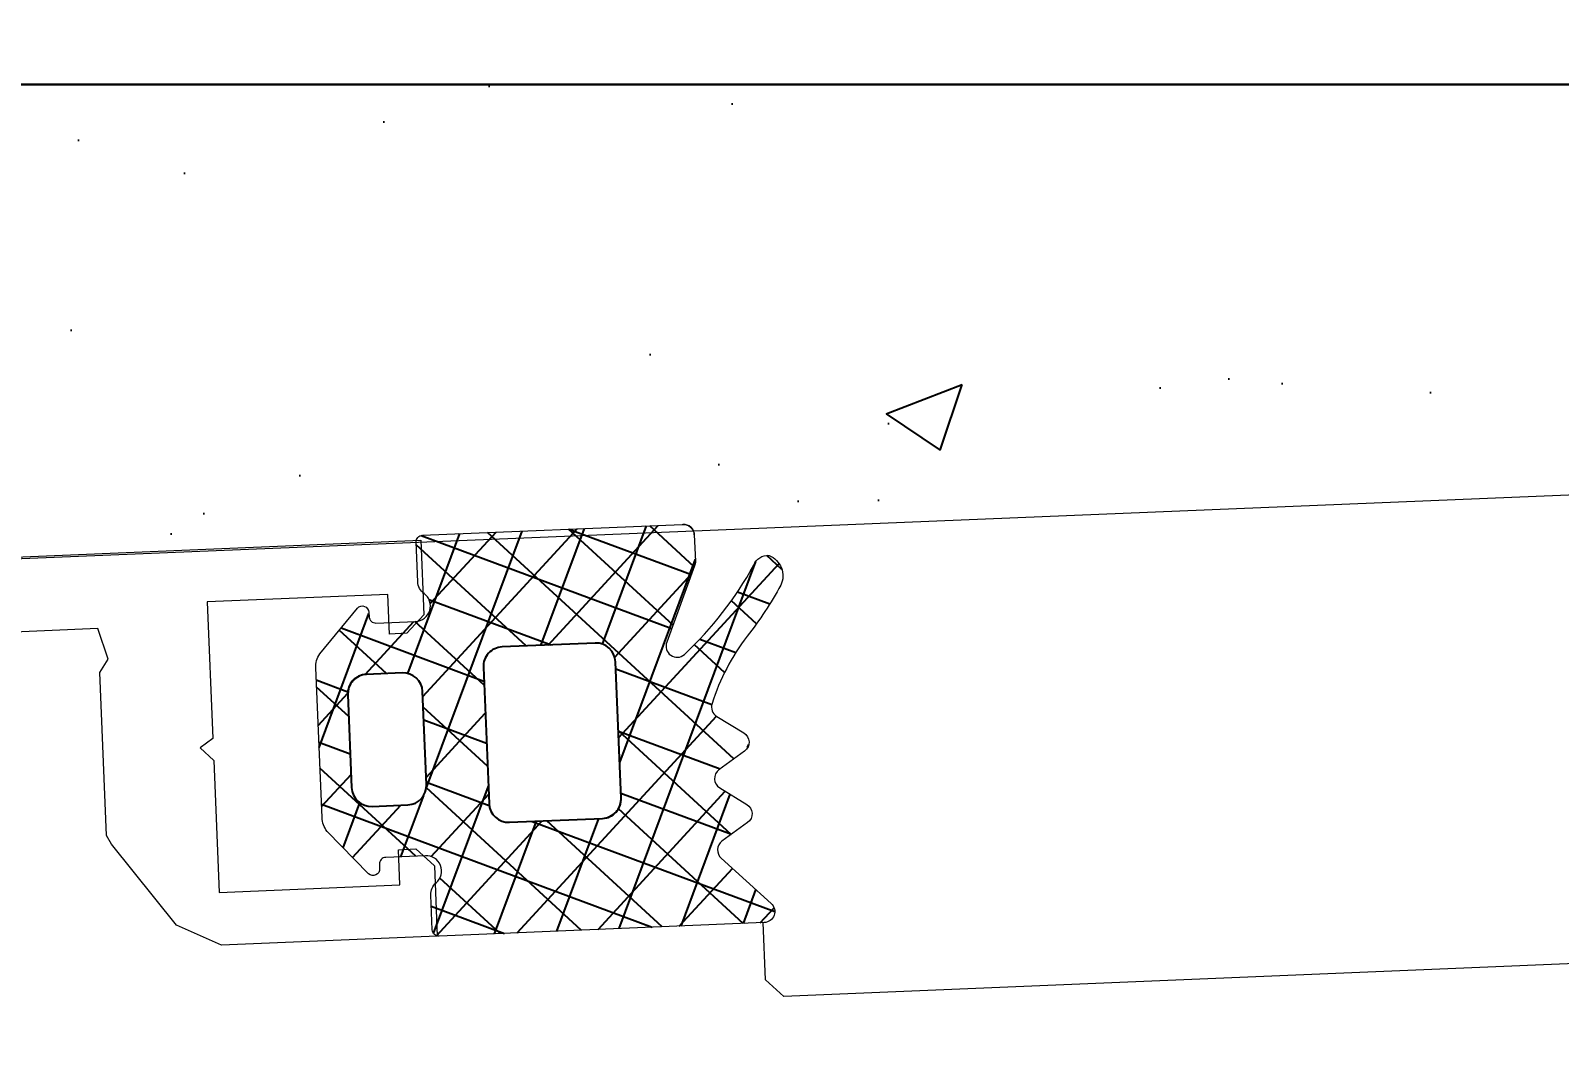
# Model space of a CAD drawing. Header units: millimetres. Extents: x -8689834 to 9419935, y 0 to 233063.
# Drawn here: x -187687.07 to -187644.77, y 114821.63 to 114849.84 of the extents above; entities that cross this region are included whole.
import ezdxf
from ezdxf import colors
from ezdxf.entities.mleader import LeaderData, LeaderLine
from ezdxf.math import Vec2, Vec3

# ---------------------------------------------------------------- set-up
doc = ezdxf.new("R2010")
doc.units = ezdxf.units.MM
doc.header["$MEASUREMENT"] = 0
doc.layers.get('0').update_dxf_attribs({"color": 250, "lineweight": 9})
doc.layers.add('АР_новое окно', color=155, linetype='Continuous')
doc.layers.add('Тонкая', color=7, linetype='Continuous')
for name, color, linetype, lineweight in [('АР_Окна', 4, 'Continuous', 0), ('АР_Отметки', 250, 'Continuous', 15), ('АР_Сущ Несущая стена', 216, 'Continuous', 30), ('АР_Штриховка кирпич', 250, 'Continuous', 9)]:
    doc.layers.add(name, color=color, linetype=linetype, lineweight=lineweight)
doc.styles.add('ISOCPEUR', font='isocpeur.ttf', dxfattribs={"width": 0.7})

# ---------------------------------------------------------------- blocks, each defined once
blk = doc.blocks.new('стойка витр.')
h = blk.add_hatch()
h.set_pattern_fill('ANSI37', scale=0.5, angle=-69.23283665521843)
h.set_pattern_definition([(335.7671633447816, (-69115.31625940584, 318510.9409690977), (0.6515825639889636, 1.447617495164233), []), (65.76716334478155, (-69115.31625940584, 318510.9409690977), (-1.447617495164233, 0.6515825639889636), [])])
edge = h.paths.add_edge_path()
edge.add_line((-22.69442369043827, 14.13646889062511), (-23.03581465108437, 15.03674084689555))
edge.add_arc((-23.43472203482704, 14.88552442783714), 0.426606969231953, 20.76054121617168, 72.29995807937499)
edge.add_arc((-23.17519432072194, 15.69843630689562), 0.4267278803337561, 110.7639791014305, 252.28796188313498, ccw=False)
edge.add_line((-23.32647754022037, 16.09744767434313), (-22.30045238576713, 16.48652534212306))
edge.add_arc((-22.23557122191811, 16.31559297980009), 0.1828317202011609, 20.74895968860318, 110.7853670150393, ccw=False)
edge.add_line((-22.06459766681655, 16.38036551539699), (-22.02136925791274, 16.26636916297139))
edge.add_arc((-21.85036169383434, 16.33121481389334), 0.1828894349477776, 200.7666051414026, 335.7779732891441)
edge.add_line((-21.68357339510112, 16.25618009645405), (-21.08991230116226, 17.78525728297245))
edge.add_arc((-21.70321396183568, 17.95657679537892), 0.6367804192309714, 344.3928406199507, 381.7248777476984)
edge.add_line((-21.1116628201562, 18.19228116337763), (-22.58147269752226, 22.06827310883818))
edge.add_arc((-23.18057156739388, 21.852472630542), 0.6367804192296693, 19.80944894391843, 57.14148607166609)
edge.add_line((-22.83507592984824, 22.38737642259366), (-24.29334917705273, 23.13834224954917))
edge.add_arc((-24.36844682475663, 22.97158227615987), 0.1828894349476184, 65.75635339884347, 200.7677215648203)
edge.add_line((-24.53945312526776, 22.90673329312267), (-24.49622471639304, 22.79273694081348))
edge.add_arc((-24.66715707872659, 22.7278557770023), 0.1828317201976129, -69.25104032206309, 20.78536700277641, ccw=False)
edge.add_line((-24.60238454316277, 22.55688222189201), (-25.62840969761601, 22.16780455411208))
edge.add_arc((-25.77973726672901, 22.56679910380675), 0.4267278803402734, 149.2463648073436, 290.7703475895543, ccw=False)
edge.add_arc((-26.51302534269302, 23.00322659508151), 0.4266069692186295, 329.2343686070108, 380.7737854734352)
edge.add_line((-26.11415292418678, 23.1545352198882), (-26.50320860397187, 24.18050239048171))
edge.add_arc((-26.6741821590871, 24.11572985494814), 0.1828317201915107, 20.74895966852365, 110.7853670116034)
edge.add_line((-26.73906332292245, 24.28666221726598), (-33.46508004333009, 21.73609814226074))
edge.add_arc((-33.37260125833668, 21.44478009969028), 0.3056444463767395, 107.6120180140902, 200.6882886899978)
edge.add_line((-33.6585366082727, 21.33680091994756), (-33.39916615508264, 20.65282280623796))
edge.add_arc((-33.11489203283651, 20.76049792175978), 0.3039830703862393, 200.7452912846324, 225.8123610097134)
edge.add_line((-33.32677140043234, 20.54252351805917), (-31.79381202385412, 18.90709041146329))
edge.add_arc((-32.0063560722166, 18.68866847666476), 0.3047673113958362, -108.86283880448178, 45.781400895661875, ccw=False)
edge.add_arc((-28.70749382052437, 27.75544220980088), 9.952967568180252, 231.9543329511108, 250.0411665169116, ccw=False)
edge.add_arc((-35.13741779119496, 19.64784166335459), 0.4002801790554734, 42.30928712460122, 119.2250395725891)
edge.add_arc((-34.91139847875967, 19.56672148584141), 0.6024183835395109, 134.3950067436913, 228.6478049676944)
edge.add_arc((-28.53884731806517, 27.80771469972205), 11.01872594929672, 232.0873456721725, 240.8889416158169)
edge.add_arc((-36.88860151399224, 12.8729826853881), 6.091684827127049, 40.75890454826748, 60.61437004968877, ccw=False)
edge.add_arc((-32.50226594848368, 16.64775385941913), 0.3047655738188228, -34.89587558046088, 41.60271899476669, ccw=False)
edge.add_line((-32.25229934006347, 16.47340148731018), (-32.76342180219945, 15.75802363698313))
edge.add_arc((-32.51342051808022, 15.58368567090239), 0.3047857747310843, 145.1100748179471, 256.4242518685471)
edge.add_line((-32.58496309185284, 15.28741547561367), (-31.72801335877739, 15.09082250765641))
edge.add_arc((-31.79955593254474, 14.79455231235153), 0.3047857747455557, -34.88992517811971, 76.42425187022229, ccw=False)
edge.add_line((-31.54955464840168, 14.62021434627968), (-32.06065512256464, 13.90477851201285))
edge.add_arc((-31.81065383841726, 13.73044054594722), 0.304785774745541, 145.1100748233031, 256.4242518693868)
edge.add_line((-31.88219641218893, 13.4341703506434), (-31.02524667911348, 13.23757738269342))
edge.add_arc((-31.09682011228135, 12.94126594878393), 0.3048331054871362, -24.2246592297883, 76.42043308581259, ccw=False)
edge.add_line((-30.81882951050648, 12.81618818287097), (-31.59985344059533, 11.12048939903616))
edge.add_arc((-31.32187980059053, 10.99539431777895), 0.3048247429134716, 155.7710645559098, 290.7402899417831)
edge.add_line((-31.21393143609748, 10.71032366952568), (-22.80062470957637, 13.90072279884771))
edge.add_arc((-22.86539724513609, 14.07169635396312), 0.1828317202009504, 290.7489596761703, 380.7489600455551)
edge = h.paths.add_edge_path(flags=16)
edge.add_line((-23.10434971895302, 21.04022295145114), (-22.19142218885827, 18.63276889372355))
edge.add_arc((-22.69773797682865, 18.4407695405971), 0.5414973949605305, -69.23283665472542, 20.767163345274582, ccw=False)
edge.add_line((-22.5057386237022, 17.93445375262672), (-23.43116100440966, 17.58352553217992))
edge.add_arc((-23.62316035752519, 18.08984132014666), 0.5414973949532591, 200.7671633443313, 290.7671633443313, ccw=False)
edge.add_line((-24.12947614549194, 17.89784196703113), (-25.04240367558668, 20.30529602475872))
edge.add_arc((-24.53608788761267, 20.4972953778888), 0.541497394965222, 110.76716334549809, 200.7671633454981, ccw=False)
edge.add_line((-24.72808724074275, 21.00361116586282), (-23.80266486003529, 21.35453938630963))
edge.add_arc((-23.6106655069234, 20.84822359833925), 0.5414973949553709, 20.767163343835023, 110.767163343835, ccw=False)
edge = h.paths.add_edge_path(flags=16)
edge.add_line((-26.85119390953332, 20.26120087689196), (-25.51269974335446, 16.73149769075098))
edge.add_arc((-26.01901553132848, 16.5394983376209), 0.541497394965222, -69.23283665450191, 20.76716334549809, ccw=False)
edge.add_line((-25.82701617819839, 16.03318254964688), (-28.23444912247942, 15.12026302596496))
edge.add_arc((-28.4264484756095, 15.62657881394625), 0.5414973949720253, 200.7671633452251, 290.76716334522513, ccw=False)
edge.add_line((-28.9327642635908, 15.43457946081617), (-30.27125842979876, 18.96428264696442))
edge.add_arc((-29.76494264181383, 19.15628200007632), 0.5414973949689773, 110.76716334328901, 200.767163343289, ccw=False)
edge.add_line((-29.95694199492573, 19.66259778806125), (-27.5495090506447, 20.57551731175045))
edge.add_arc((-27.35750969751825, 20.06920152376551), 0.541497394974137, 20.767163344728715, 110.76716334472869, ccw=False)
at = {"lineweight": 0, "ltscale": 100, "transparency": 33554687}
for points in [[(65.92687011216185, 59.2824299609274), (-26.6419368966599, 24.17953274302999), (-25.90703195796232, 22.24153677027789), (-25.27813291337225, 21.95846499659092), (-24.82208952034125, 22.13140062004823), (-25.21116718812846, 23.15742577453057), (-20.53714279274573, 24.92985650197079), (-19.19699615391437, 21.39579562939616), (-18.76855027934653, 21.29748815141647), (-18.98085410959902, 20.82581386800302), (-17.68393587967148, 17.40574934773758), (-22.35796027505421, 15.63331862029736), (-22.70380953396671, 16.54534742246324), (-23.1598529269977, 16.37241179900593), (-23.44292470067739, 15.74351275440858), (-22.75122618288151, 13.91945515007683), (-17.16517298531835, 16.03773513642955), (-16.24131551088067, 17.04008095841709), (-15.46667035139399, 19.81128934778826), (-15.4391308168415, 20.08251046122314), (-17.03864790883381, 24.30054944750736), (-17.39634782800567, 24.5561396704943), (-17.47095398549573, 25.44057095424068), (-13.70890040838276, 26.86717441076325)], [(-69.8438361948356, -5.633594956780144), (-69.21493715024553, -5.916666730459838), (-30.90838462579995, 8.609511357899464), (-30.62531285212026, 9.238410402496811), (-31.1873041553481, 10.72042096611403)]]:
    blk.add_lwpolyline(points, dxfattribs=at)
at = {"color": 7, "lineweight": 0, "ltscale": 100, "transparency": 33554687}
blk.add_lwpolyline([(-22.69442369043827, 14.13646889062511), (-23.03581465108437, 15.03674084689555, 0.2287523810762611), (-23.30501911480678, 15.29193636016134, -0.7101639231358212), (-23.32647754022037, 16.09744767434313), (-22.30045238576713, 16.48652534212306, -0.4143996870914876), (-22.06459766681655, 16.38036551539699), (-22.02136925791274, 16.26636916297139, 0.6682503890445888), (-21.68357339510112, 16.25618009645405), (-21.08991230116226, 17.78525728297245, 0.1643479059441302), (-21.1116628201562, 18.19228116337763), (-22.58147269752226, 22.06827310883818, 0.1643479059441302), (-22.83507592984824, 22.38737642259366), (-24.29334917705273, 23.13834224954917, 0.6682503891596868), (-24.53945312526776, 22.90673329312267), (-24.49622471639304, 22.79273694081348, -0.4143996870833266), (-24.60238454316277, 22.55688222189201), (-25.62840969761601, 22.16780455411208, -0.7101639231391418), (-26.14645609946456, 22.78500538597291, 0.2287523810910513), (-26.11415292418678, 23.1545352198882), (-26.50320860397187, 24.18050239048171, 0.4143996871765861), (-26.73906332292245, 24.28666221726598), (-33.46508004333009, 21.73609814226074, 0.4300281847644905), (-33.6585366082727, 21.33680091994756), (-33.39916615508264, 20.65282280623796, 0.1098139781175365), (-33.32677140043234, 20.54252351805917), (-31.79381202385412, 18.90709041146329, -0.8000358277039689), (-32.10488848172827, 18.40026861818478, -0.07908294790216032), (-34.84140179419774, 19.91728321780829, 0.3488032577412263), (-35.33285102594527, 19.99716969329165, 0.4361245879823007), (-35.30940773655311, 19.11450854978466, 0.03842309887939363), (-33.89950172111276, 18.18089248692559, -0.08685322061285544), (-32.2743724368047, 16.85010652759956, -0.3467629046601076), (-32.25229934006347, 16.47340148731018), (-32.76342180219945, 15.75802363698313, 0.5278770357902526), (-32.58496309185284, 15.28741547561367), (-31.72801335877739, 15.09082250765641, -0.5278770357776507), (-31.54955464840168, 14.62021434627968), (-32.06065512256464, 13.90477851201285, 0.5278770357650493), (-31.88219641218893, 13.4341703506434), (-31.02524667911348, 13.23757738269342, -0.4697389635461835), (-30.81882951050648, 12.81618818287097), (-31.59985344059533, 11.12048939903616, 0.667984424932516), (-31.21393143609748, 10.71032366952568), (-22.80062470957637, 13.90072279884771, 0.4142135642613711)], format="xyb", close=True, dxfattribs=at)
for points in [[(-26.73906332292245, 24.28666221726598), (-26.73906332292245, 24.28666221726598)], [(-22.80062470957637, 13.90072279884771), (-22.80062470957637, 13.90072279884771)]]:
    blk.add_lwpolyline(points, dxfattribs=at)
at = {"color": 7}
for points in [[(-23.10434971895302, 21.04022295145114), (-22.19142218885827, 18.63276889372355, -0.414213562373095), (-22.5057386237022, 17.93445375262672), (-23.43116100440966, 17.58352553217992, -0.414213562373095), (-24.12947614549194, 17.89784196703113), (-25.04240367558668, 20.30529602475872, -0.414213562373095), (-24.72808724074275, 21.00361116586282), (-23.80266486003529, 21.35453938630963, -0.414213562373095)], [(-26.85119390953332, 20.26120087689196), (-25.51269974335446, 16.73149769075098, -0.414213562373095), (-25.82701617819839, 16.03318254964688), (-28.23444912247942, 15.12026302596496, -0.414213562373095), (-28.9327642635908, 15.43457946081617), (-30.27125842979876, 18.96428264696442, -0.414213562373095), (-29.95694199492573, 19.66259778806125), (-27.5495090506447, 20.57551731175045, -0.414213562373095)]]:
    blk.add_lwpolyline(points, format="xyb", close=True, dxfattribs=at)
at = {"lineweight": 0, "ltscale": 100, "transparency": 33554687}
blk.add_lwpolyline([(-59.94503853938659, -19.40384657128016, -1.575399656426527e-05), (-56.87977393603069, -20.78551547546522, -0.4398191101055806)], format="xyb", dxfattribs=at)
at = {"color": 7, "lineweight": 0, "ltscale": 100, "transparency": 33554687}
blk.add_arc((-33.37357679728302, 21.44486016019073), 0.304760386648688, 110.7561904730667, 200.7778938289061, dxfattribs=at)
blk = doc.blocks.new('A$Cec9b444d')
at = {"layer": 'АР_новое окно'}
h = blk.add_hatch(dxfattribs=at)
h.set_pattern_fill('ANSI37', color=256, scale=0.4999999999999999, angle=24.59291897554258)
h.set_pattern_definition([(69.59291897554259, (-312533.4256309916, -91758.61839273755), (-1.487866758978935, 0.5535420106238736), []), (159.5929189755425, (-312533.4256309916, -91758.61839273755), (-0.5535420106238738, -1.487866758978935), [])])
edge = h.paths.add_edge_path()
edge.add_line((6548.451543394764, 2238.445642179062), (6548.411292953318, 2239.407628293973))
edge.add_arc((6548.837524924576, 2239.425511606693), 0.426606969230795, 130.8631193106455, 182.402536173819, ccw=False)
edge.add_arc((6548.279159500191, 2240.070808755573), 0.4267278803331276, 310.8751155085644, 452.3990982904126)
edge.add_line((6548.261296701107, 2240.497162604228), (6547.164936934255, 2240.451289837502))
edge.add_arc((6547.172522067331, 2240.268615527143), 0.1828317201942392, 92.37771037387427, 182.4141177003121)
edge.add_line((6546.989852613653, 2240.260914319286), (6546.994949299698, 2240.139103451585))
edge.add_arc((6546.812219818644, 2240.131456087688), 0.1828894349619838, -132.61489588426417, 2.3964722633974134, ccw=False)
edge.add_line((6546.688391359247, 2239.996863895997), (6545.541124098359, 2241.169164356219))
edge.add_arc((6546.03759845924, 2241.567915546037), 0.6367804192920743, 181.4381996426683, 218.7702367704202, ccw=False)
edge.add_line((6545.401018639514, 2241.55193319603), (6545.227726129679, 2245.69362661085))
edge.add_arc((6545.863416062311, 2245.730877273636), 0.6367804192392239, 146.0215913215114, 183.353628449271, ccw=False)
edge.add_line((6545.335367020553, 2246.086761400601), (6546.380695375988, 2247.350802209357))
edge.add_arc((6546.515334283268, 2247.227024545505), 0.1828894349669478, 2.3953558180173786, 137.4067239839457, ccw=False)
edge.add_line((6546.698063913306, 2247.234668348798), (6546.703160599324, 2247.11285748121))
edge.add_arc((6546.885834909646, 2247.120442614361), 0.1828317201596406, 182.3777103978586, 272.4141177228796)
edge.add_line((6546.893536117574, 2246.937773160721), (6547.989895884453, 2246.983645927334))
edge.add_arc((6547.972080475158, 2247.410001758865), 0.4267278803749426, 272.3927298041481, 413.916712586526)
edge.add_arc((6548.474588932293, 2248.099686910254), 0.4266069692122565, 182.3892919169225, 233.92870878341319, ccw=False)
edge.add_line((6548.048352838608, 2248.081902124042), (6548.002482664331, 2249.178199932186))
edge.add_arc((6548.185152117981, 2249.185901140067), 0.1828317201684116, 92.3777103656563, 182.4141177085033, ccw=False)
edge.add_line((6548.177566984933, 2249.368575450402), (6555.364656006614, 2249.66929029583))
edge.add_arc((6555.394221839319, 2249.365079202822), 0.305644446330617, 2.474788707097389, 95.55105938295537, ccw=False)
edge.add_line((6555.699581216659, 2249.37827686335), (6555.730161332851, 2248.647411657844))
edge.add_arc((6555.426448873583, 2248.63458788721), 0.3039830702646786, -22.649283628637875, 2.417786096509303, ccw=False)
edge.add_line((6555.706988562623, 2248.5175272624), (6554.940899378238, 2246.410939201619))
edge.add_arc((6555.222226203743, 2246.293728573489), 0.3047673113956771, 157.3816764940331, 312.0259161941805)
edge.add_arc((6548.622877420103, 2253.332014850413), 9.952967568207473, 313.1219108744432, 331.2087444402439)
edge.add_arc((6557.723599636435, 2248.407183479588), 0.4002801790498829, 83.93803781351778, 160.8537902615971, ccw=False)
edge.add_arc((6557.547708546624, 2248.243697892138), 0.6024183835293704, -25.484727576248872, 68.76807064779598, ccw=False)
edge.add_arc((6548.447264319586, 2253.313736582851), 11.01872594966432, 322.2741357768159, 331.0757317204602, ccw=False)
edge.add_arc((6561.998506221537, 2242.867279844155), 6.091684826941774, 142.5487073405098, 162.4041728419304)
edge.add_arc((6556.480953075582, 2244.612400008807), 0.3047655738086504, 161.5603583962118, 238.0589529714075)
edge.add_line((6556.319717943689, 2244.353778108685), (6557.071031851974, 2243.897117346932))
edge.add_arc((6556.909759173021, 2243.638495051894), 0.3047857747129721, -53.261174478714395, 58.053002572099615, ccw=False)
edge.add_line((6557.092072367689, 2243.3942487264), (6556.381531947649, 2242.876422547476))
edge.add_arc((6556.563845142314, 2242.63217622197), 0.304785774720753, 126.7388255193569, 238.0530025677395)
edge.add_line((6556.402572463337, 2242.373553926938), (6557.153888964064, 2241.916831206488))
edge.add_arc((6556.992616285055, 2241.65820891139), 0.3047857747936488, -53.26117447681611, 58.05300256926603, ccw=False)
edge.add_line((6557.17492947978, 2241.413962585838), (6556.464389059714, 2240.896136407027))
edge.add_arc((6556.646746847417, 2240.651864305688), 0.3048331055332871, 126.7426443079046, 227.3877366234162)
edge.add_line((6556.440364621333, 2240.427521712796), (6557.825431740102, 2239.175730268071))
edge.add_arc((6557.619071919477, 2238.951378427537), 0.3048247429575804, -87.57721254543412, 47.392012840440714, ccw=False)
edge.add_line((6557.631957781217, 2238.646826168498), (6548.6419140564, 2238.270673932097))
edge.add_arc((6548.6342128485, 2238.453343385784), 0.1828317202055253, 182.4141173443002, 272.4141177137184, ccw=False)
edge = h.paths.add_edge_path(flags=16)
edge.add_line((6546.112836551766, 2244.954122015627), (6546.220471903409, 2242.381635602362))
edge.add_arc((6546.761495928793, 2242.404272577622), 0.5414973949076394, 182.3959140496314, 272.3959140496775)
edge.add_line((6546.784132904054, 2241.863248552238), (6547.772993519362, 2241.904623449128))
edge.add_arc((6547.750356544166, 2242.445647474536), 0.5414973949285851, 272.3959140427484, 362.3959140428485)
edge.add_line((6548.291380569573, 2242.468284449733), (6548.183745217942, 2245.040770863001))
edge.add_arc((6547.642721192489, 2245.018133887785), 0.5414973949748565, 2.395914044662461, 92.39591404475459)
edge.add_line((6547.620084217272, 2245.559157913239), (6546.631223601948, 2245.517783016344))
edge.add_arc((6546.653860577216, 2244.976758990894), 0.5414973949733509, 92.39591405006294, 182.3959140500629)
edge = h.paths.add_edge_path(flags=16)
edge.add_line((6549.864071890762, 2245.711717034527), (6550.021882106246, 2241.940050671968))
edge.add_arc((6550.562906131702, 2241.962687647185), 0.5414973949776016, 182.3959140446985, 272.3959140446524)
edge.add_line((6550.585543106919, 2241.42166362173), (6553.158006959387, 2241.529298029349))
edge.add_arc((6553.135369984131, 2242.070322054817), 0.541497394991523, 272.3959140488266, 362.3959140488768)
edge.add_line((6553.676394009599, 2242.092959030074), (6553.518583794114, 2245.864625392754))
edge.add_arc((6552.977559768718, 2245.841988417477), 0.5414973949192282, 2.395914051313867, 92.39591405126782)
edge.add_line((6552.954922793442, 2246.383012442871), (6550.38245894097, 2246.275378035251))
edge.add_arc((6550.405095916228, 2245.734354009785), 0.5414973949893273, 92.395914049029, 182.395914049029)
at = {"layer": 'АР_новое окно', "lineweight": 0, "ltscale": 100, "transparency": 33554687}
blk.add_lwpolyline([(6548.451543394764, 2238.445642179062), (6548.411292953318, 2239.407628293973, -0.2287523810762611), (6548.558415547439, 2239.748143690948, 0.7101639231358212), (6548.261296701107, 2240.497162604228), (6547.164936934255, 2240.451289837502, 0.4143996870914876), (6546.989852613653, 2240.260914319286), (6546.994949299698, 2240.139103451585, -0.6682503890445888), (6546.688391359247, 2239.996863895997), (6545.541124098359, 2241.169164356219, -0.1643479059441302), (6545.401018639514, 2241.55193319603), (6545.227726129679, 2245.69362661085, -0.1643479059441302), (6545.335367020553, 2246.086761400601), (6546.380695375988, 2247.350802209357, -0.6682503891596868), (6546.698063913306, 2247.234668348798), (6546.703160599324, 2247.11285748121, 0.4143996870833266), (6546.893536117574, 2246.937773160721), (6547.989895884453, 2246.983645927334, 0.7101639231391418), (6548.223406404954, 2247.75486689323, -0.2287523810910513), (6548.048352838608, 2248.081902124042), (6548.002482664331, 2249.178199932186, -0.4143996871765861), (6548.177566984933, 2249.368575450402), (6555.364656006614, 2249.66929029583, -0.4300281847644905), (6555.699581216659, 2249.37827686335), (6555.730161332851, 2248.647411657844, -0.1098139781175365), (6555.706988562623, 2248.5175272624), (6554.940899378238, 2246.410939201619, 0.8000358277039689), (6555.426257763672, 2246.067334588039, 0.07908294790216032), (6557.345461075705, 2248.538467334762, -0.3488032577412263), (6557.765870793176, 2248.805225400808, -0.4361245879823007), (6558.091511625516, 2247.984495036826, -0.03842309887939363), (6557.162496953734, 2246.571552835245, 0.08685322061285544), (6556.19183496043, 2244.708799025762, 0.3467629046601076), (6556.319717943689, 2244.353778108685), (6557.071031851974, 2243.897117346932, -0.5278770357902526), (6557.092072367689, 2243.3942487264), (6556.381531947649, 2242.876422547476, 0.5278770357776507), (6556.402572463337, 2242.373553926938), (6557.153888964064, 2241.916831206488, -0.5278770357650493), (6557.17492947978, 2241.413962585838), (6556.464389059714, 2240.896136407027, 0.4697389635461835), (6556.440364621333, 2240.427521712796), (6557.825431740102, 2239.175730268071, -0.667984424932516), (6557.631957781217, 2238.646826168498), (6548.6419140564, 2238.270673932097, -0.4142135642613711)], format="xyb", close=True, dxfattribs=at)
for points in [[(6449.215957556616, 2245.093199592735), (6548.13040934276, 2249.231877156003), (6548.217055597699, 2247.161030448478), (6547.75019887152, 2246.653400234138), (6547.262893442533, 2246.6330108975), (6547.217020675839, 2247.729370664465), (6542.222589229186, 2247.520398759974), (6542.380594273341, 2243.744075988968), (6542.025355042697, 2243.485164195772), (6542.406077703476, 2243.135021651159), (6542.558986061643, 2239.480509747747), (6547.553417508296, 2239.689481652237), (6547.51264142762, 2240.664030551615), (6547.999946856634, 2240.684419888139), (6548.507577071059, 2240.217563161921), (6548.589129232369, 2238.268465363396), (6542.620148886406, 2238.018717378262), (6541.376492229389, 2238.576864222066), (6539.574238497655, 2240.819976467822), (6539.442234258032, 2241.058501516906), (6539.253649097683, 2245.565689493299), (6539.481978182336, 2245.941377426818), (6539.202679644971, 2246.783860127851), (6535.182735138878, 2246.615661711592)], [(6548.177566984933, 2249.368575450402), (6548.177566984933, 2249.368575450402)], [(6599.57674029233, 2238.815461359544), (6599.10988356615, 2238.307831145203), (6558.177394910321, 2236.595175720735), (6557.669764695924, 2237.062032446841), (6557.603505185099, 2238.645635684023)], [(6548.6419140564, 2238.270673932097), (6548.6419140564, 2238.270673932097)]]:
    blk.add_lwpolyline(points, dxfattribs=at)
at = {"layer": 'АР_новое окно'}
for points in [[(6549.864071890762, 2245.711717034527), (6550.021882106246, 2241.940050671968, 0.414213562373095), (6550.585543106919, 2241.42166362173), (6553.158006959387, 2241.529298029349, 0.414213562373095), (6553.676394009599, 2242.092959030074), (6553.518583794114, 2245.864625392754, 0.414213562373095), (6552.954922793442, 2246.383012442871), (6550.38245894097, 2246.275378035251, 0.414213562373095)], [(6546.112836551766, 2244.954122015627), (6546.220471903409, 2242.381635602362, 0.414213562373095), (6546.784132904054, 2241.863248552238), (6547.772993519362, 2241.904623449128, 0.414213562373095), (6548.291380569573, 2242.468284449733), (6548.183745217942, 2245.040770863001, 0.414213562373095), (6547.620084217272, 2245.559157913239), (6546.631223601948, 2245.517783016344, 0.414213562373095)]]:
    blk.add_lwpolyline(points, format="xyb", close=True, dxfattribs=at)
at = {"layer": 'АР_новое окно', "lineweight": 0, "ltscale": 100, "transparency": 33554687}
blk.add_lwpolyline([(6595.892416317632, 2222.261556037893, 1.575399656426527e-05), (6593.617724516777, 2219.785544474798, 0.4398191101055806)], format="xyb", dxfattribs=at)
blk.add_arc((6555.395087247319, 2249.365536537318), 0.3047603866486879, 2.385183564763677, 92.40688691944533, dxfattribs=at)
at = {"layer": 'АР_новое окно', "xscale": -1, "rotation": 23.16307739127605}
blk.add_blockref('стойка витр.', (6533.147112819702, 2216.521887388638), dxfattribs=at)
blk = doc.blocks.new('_DotSmall')
at = {"color": 0, "linetype": 'ByBlock', "const_width": 0.5}
blk.add_lwpolyline([(-0.0625, 0, 1), (0.0625, 0, 1)], format="xyb", close=True, dxfattribs=at)

msp = doc.modelspace()

# ---------------------------------------------------------------- hatches: boundary and pattern name
at = {"layer": 'АР_Штриховка кирпич', "ltscale": 100}
h = msp.add_hatch(dxfattribs=at)
h.set_pattern_fill('ANSI32', color=256, scale=500)
h.set_pattern_definition([(45, (-1163613.565164257, 164426.8594320829), (-132.5825214724777, 132.5825214724777), []), (45, (-1163525.176816757, 164426.8594320829), (-132.5825214724777, 132.5825214724777), [])])
edge = h.paths.add_edge_path()
edge.add_line((-187128.9151109827, 115850.6824583481), (-187998.9151109827, 115850.6824583507))
edge.add_arc((-1490433.367778924, 115349.5115217262), 1302434.549092102, -0.022047157869224066, 0.022047157925783267, ccw=False)
edge.add_line((-187998.9151109822, 114848.3405863875), (-187514.5558780206, 114848.3405863749))
edge.add_line((-187514.5558780206, 114848.3405863749), (-187514.5558780202, 115210.6824583402))
edge.add_line((-187514.5558780202, 115210.6824583402), (-187128.9151109827, 115210.6824583525))
edge.add_line((-187128.9151109827, 115210.6824583525), (-187128.9151109827, 115850.6824583481))
at = {"layer": 'Тонкая', "ltscale": 500}
h = msp.add_hatch(dxfattribs=at)
h.set_pattern_fill('AR-CONC', color=256, scale=3)
h.set_pattern_definition([(49.99999999999999, (-269876.3120309347, 0), (21.5178054780226, -1.882564049477853), [2.25, -24.75]), (355, (-269876.3120309347, 0), (-4.16254000839, 22.56576401100035), [1.8, -19.8]), (100.45144446, (-269874.5188805046, -0.15688032), (17.35526540181336, 20.68319972905888), [1.912205759999999, -21.03426335999999]), (46.18420000000001, (-269876.3120309347, 6), (32.01723992014717, -4.965578423792296), [3.375, -37.125]), (96.63563549, (-269873.6439285846, 5.586200789999999), (28.03985837022685, 29.22355802323651), [2.86831026, -31.55141279999999]), (351.1841639899999, (-269876.3120309347, 6), (28.03985835164319, 29.2235580080997), [2.7, -29.70000003]), (21, (-269873.3120309347, 4.5), (17.90721156355385, -12.07856671996016), [2.25, -24.75]), (326.0000000000001, (-269873.3120309347, 4.5), (7.299459957647452, 21.75450135140559), [1.8, -19.8]), (71.45144474, (-269871.8197633147, 3.49345278), (25.20667130189914, 9.675934584190614), [1.9122057, -21.03426336]), (37.50000000000001, (-269876.3120309347, 0), (0.3647956595187201, 9.986815614939346), [0, -19.56, 0, -20.1, 0, -19.875]), (7.499999999999999, (-269876.3120309347, 0), (7.892086123264458, 11.83235135647081), [0, -11.46, 0, -19.11, 0, -7.574999999999999]), (327.5, (-269883.0020309347, 0), (16.01467308517227, -0.6766461520313927), [0, -7.5, 0, -23.4, 0, -31.05]), (317.5, (-269886.0020309347, 0), (17.49558508027159, 3.003149469969532), [0, -9.75, 0, -15.54, 0, -22.05])])
h.paths.add_polyline_path([(-187607.8417240451, 114848.3405863812), (-187775.1899049783, 114848.3405863812), (-187775.3361344962, 114831.5863921156), (-187676.4031094513, 114835.6687966942), (-187676.4033823081, 114835.6753177557, -0.4142135623743471), (-187676.2283535878, 114835.8656328178), (-187669.0235156132, 114836.1670902932, -0.3088059224769913), (-187668.7318287262, 114835.9853469214), (-187625.3332129557, 114837.7761615421, -0.03705306471471651), (-187626.1756241255, 114838.6051877132, -0.8870228210616093), (-187625.7711489816, 114839.0554650075, 0.1698666176977013), (-187621.9366138729, 114837.9692030862, -0.1314500074677691), (-187621.7204948314, 114837.9252379199), (-187621.6029506921, 114837.9300882995), (-187621.5778098514, 114838.0175399239), (-187607.9493138166, 114838.587769549)])

# ---------------------------------------------------------------- linework, layer by layer
at = {"ltscale": 500}
for p, q in [((-187607.8417240451, 114848.3405863812), (-187775.1899049783, 114848.3405863812)), ((-187775.3361344962, 114831.5863921156), (-187607.9503542794, 114838.493453486))]:
    msp.add_line(p, q, dxfattribs=at)
at = {"layer": 'АР_Сущ Несущая стена', "ltscale": 100}
msp.add_lwpolyline([(-187998.9151109826, 115210.6824583422), (-187998.9151109826, 114848.3405863812), (-187514.5558780202, 114848.3405863813), (-187514.5558780202, 115210.6824583402)], dxfattribs=at)
at = {"layer": 'АР_Сущ Несущая стена', "lineweight": 18, "ltscale": 100}
msp.add_arc((-196970.9903181292, 115337.2415043113), 9628.85431650461, 272.2700411454786, 357.0895800963213, dxfattribs=at)

# ---------------------------------------------------------------- block references
at = {"layer": 'АР_Окна', "ltscale": 100}
msp.add_blockref('A$Cec9b444d', (-194224.4058625349, 112586.4970597865), dxfattribs=at)

# ---------------------------------------------------------------- leaders
at = {"layer": 'АР_Отметки'}
ml = msp.add_multileader_mtext('Standard', dxfattribs=at)
ml.set_content('0,000', color=256, style='ISOCPEUR')
ml.set_leader_properties(color=256, linetype='Continuous', lineweight=-1)
ml.set_arrow_properties(name='DOTSMALL')
ml.build(insert=Vec2(0, 0))
ml.multileader.update_dxf_attribs({"has_text_frame": 1, "text_left_attachment_type": 4, "text_right_attachment_type": 4, "dogleg_length": 100, "arrow_head_size": 180})
ctx = ml.context
ctx.base_point, ctx.char_height, ctx.arrow_head_size, ctx.landing_gap_size, ctx.plane_origin = Vec3(-204826.2687846024, 122318.214327126), 250, 180, 50, Vec3(-207886.6362449962, 120174.8216206072)
ctx.left_attachment, ctx.right_attachment = 4, 4
notes = []
notes.append((ctx, [(0, (0, 0, 0), (0, 0), (1, 0), 1, [])]))
ctx.mtext.insert, ctx.mtext.width, ctx.mtext.line_spacing_style, ctx.mtext.flow_direction = Vec3(-204776.2687846024, 122651.5476604594), 852.6970314602484, 2, 5
ml = msp.add_multileader_mtext('Standard', dxfattribs=at)
ml.set_content('{\\W0.8;-2,730}', color=256, style='ISOCPEUR')
ml.set_leader_properties(color=256, linetype='Continuous', lineweight=-1)
ml.set_arrow_properties(name='DOTSMALL')
ml.build(insert=Vec2(0, 0))
ml.multileader.update_dxf_attribs({"has_text_frame": 1, "text_left_attachment_type": 4, "text_right_attachment_type": 4, "dogleg_length": 100, "arrow_head_size": 180})
ctx = ml.context
ctx.base_point, ctx.char_height, ctx.arrow_head_size, ctx.landing_gap_size, ctx.plane_origin = Vec3(-314791.3210058988, 121809.0184862664, 2.299351988461806e-08), 250, 180, 50, Vec3(-319449.8299409288, 117956.7109726352, 2.299351988461806e-08)
ctx.left_attachment, ctx.right_attachment = 4, 4
notes.append((ctx, [(0, (0, 0, 0), (0, 0), (1, 0), 1, [])]))
ctx.mtext.insert, ctx.mtext.width, ctx.mtext.defined_height, ctx.mtext.line_spacing_style, ctx.mtext.flow_direction = Vec3(-314741.3210058988, 122142.3518195997, 2.299351988461806e-08), 769.9889591111103, 343.8884462512117, 2, 5
ml = msp.add_multileader_mtext('Standard', dxfattribs=at)
ml.set_content('{\\W0.8;-2,430}', color=256, style='ISOCPEUR')
ml.set_leader_properties(color=256, linetype='Continuous', lineweight=-1)
ml.set_arrow_properties(name='DOTSMALL')
ml.build(insert=Vec2(0, 0))
ml.multileader.update_dxf_attribs({"has_text_frame": 1, "text_left_attachment_type": 4, "text_right_attachment_type": 4, "dogleg_length": 100, "arrow_head_size": 180})
ctx = ml.context
ctx.base_point, ctx.char_height, ctx.arrow_head_size, ctx.landing_gap_size, ctx.plane_origin = Vec3(-301002.2465167325, 120038.5846084391), 250, 180, 50, Vec3(-299949.5531320914, 118383.4112137306)
ctx.left_attachment, ctx.right_attachment = 4, 4
notes.append((ctx, [(0, (0, 0, 0), (0, 0), (1, 0), 1, [])]))
ctx.mtext.insert, ctx.mtext.width, ctx.mtext.line_spacing_style, ctx.mtext.flow_direction = Vec3(-300952.2465167325, 120371.9179417724), 852.6970314602484, 2, 5
ml = msp.add_multileader_mtext('Standard', dxfattribs=at)
ml.set_content('{\\W0.8;-2,430}', color=256, style='ISOCPEUR')
ml.set_leader_properties(color=256, linetype='Continuous', lineweight=-1)
ml.set_arrow_properties(name='DOTSMALL')
ml.build(insert=Vec2(0, 0))
ml.multileader.update_dxf_attribs({"has_text_frame": 1, "text_left_attachment_type": 4, "text_right_attachment_type": 4, "dogleg_length": 100, "arrow_head_size": 180})
ctx = ml.context
ctx.base_point, ctx.char_height, ctx.arrow_head_size, ctx.landing_gap_size, ctx.plane_origin = Vec3(-336711.8860226227, 117132.6558246998), 250, 180, 50, Vec3(-335659.1926379816, 115477.4824299914)
ctx.left_attachment, ctx.right_attachment = 4, 4
notes.append((ctx, [(0, (0, 0, 0), (0, 0), (1, 0), 1, [])]))
ctx.mtext.insert, ctx.mtext.width, ctx.mtext.line_spacing_style, ctx.mtext.flow_direction = Vec3(-336661.8860226227, 117465.9891580332), 852.6970314602484, 2, 5
for ctx, leaders in notes:
    for number, flags, end, landing, length, lines in leaders:
        leader = LeaderData()
        leader.index, (leader.has_last_leader_line, leader.has_dogleg_vector, leader.attachment_direction) = number, flags
        leader.last_leader_point, leader.dogleg_vector, leader.dogleg_length = Vec3(end), Vec3(landing), length
        for number, points, colour, breaks in lines:
            line = LeaderLine()
            line.index, line.vertices, line.color, line.breaks = number, Vec3.list(points), colors.encode_raw_color(colour), breaks
            leader.lines.append(line)
        ctx.leaders.append(leader)

doc.saveas('drawing.dxf')
